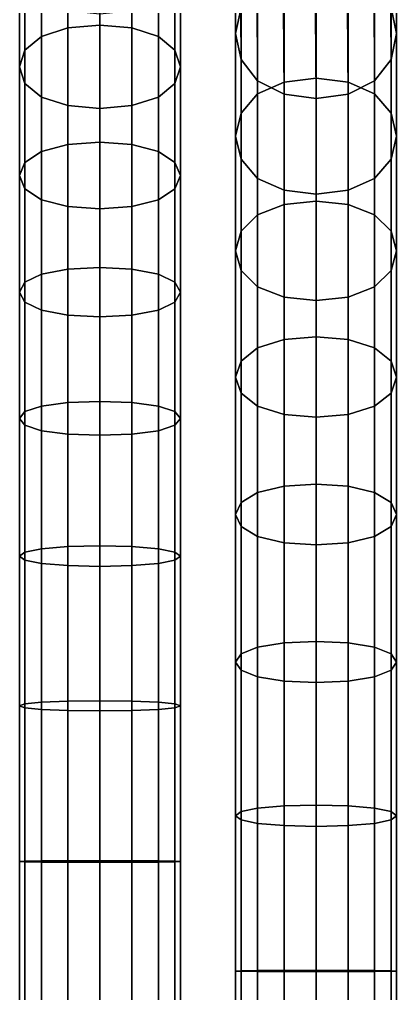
# Model space of a CAD drawing. Extents: x -10606 to 81047, y -69897 to 84397.
# Drawn here: x 69287 to 79756, y -42732 to -15662 of the extents above; entities that cross this region are included whole.
import ezdxf

# ---------------------------------------------------------------- set-up
doc = ezdxf.new("R2010")
doc.units = 0

msp = doc.modelspace()

# ---------------------------------------------------------------- linework, layer by layer
for points in [[(69896.203125, -13126.908203, -121316.882813), (69896.203125, -16133.267578, -123808.601563), (70632.53125, -15896.263672, -124169.382813), (70632.53125, -12845.058594, -121643.429688)], [(70632.53125, -12845.058594, -121643.429688), (70632.53125, -15896.263672, -124169.382813), (71521.203125, -15817.262695, -124289.640625), (71521.203125, -12751.108398, -121752.273438)], [(71521.203125, -12751.108398, -121752.273438), (71521.203125, -15817.262695, -124289.640625), (72409.875, -15896.263672, -124169.382813), (72409.875, -12845.058594, -121643.429688)], [(72409.875, -12845.058594, -121643.429688), (72409.875, -15896.263672, -124169.382813), (73146.203125, -16133.267578, -123808.601563), (73146.203125, -13126.908203, -121316.882813)], [(75439.171875, -15336.525391, -93507.625), (75286.828125, -16054.033203, -93949.671875), (75275.109375, -13536.013672, -96840.8125), (75427.453125, -12765.375977, -96463.117188)], [(79603.234375, -15336.525391, -93507.625), (79591.515625, -12765.376953, -96463.117188), (79743.859375, -13536.013672, -96840.8125), (79755.578125, -16054.03418, -93949.671875)], [(69896.203125, -13126.908203, -121316.882813), (69439.171875, -13581.000977, -120790.796875), (69439.171875, -16515.109375, -123227.351563), (69896.203125, -16133.267578, -123808.601563)], [(73146.203125, -13126.908203, -121316.882813), (73146.203125, -16133.267578, -123808.601563), (73603.234375, -16515.109375, -123227.351563), (73603.234375, -13581.000977, -120790.796875)], [(69439.171875, -13581.000977, -120790.796875), (69286.828125, -14129.043945, -120155.867188), (69286.828125, -16975.951172, -122525.84375), (69439.171875, -16515.109375, -123227.351563)], [(73603.234375, -13581.000977, -120790.796875), (73603.234375, -16515.109375, -123227.351563), (73755.578125, -16975.951172, -122525.84375), (73755.578125, -14129.043945, -120155.867188)], [(75286.828125, -16054.033203, -93949.671875), (75439.171875, -16771.541016, -94391.726563), (75427.453125, -14306.650391, -97218.5), (75275.109375, -13536.013672, -96840.8125)], [(79755.578125, -16054.03418, -93949.671875), (79743.859375, -13536.013672, -96840.8125), (79591.515625, -14306.651367, -97218.5), (79603.234375, -16771.542969, -94391.726563)], [(69286.828125, -14129.043945, -120155.867188), (69439.171875, -14677.086914, -119520.929688), (69439.171875, -17436.792969, -121824.34375), (69286.828125, -16975.951172, -122525.84375)], [(73755.578125, -14129.043945, -120155.867188), (73755.578125, -16975.951172, -122525.84375), (73603.234375, -17436.792969, -121824.34375), (73603.234375, -14677.086914, -119520.929688)], [(75439.171875, -16771.541016, -94391.726563), (75896.203125, -17366.048828, -94758), (75884.484375, -14945.177734, -97531.445313), (75427.453125, -14306.650391, -97218.5)], [(76632.53125, -17400.902344, -90277.046875), (76632.53125, -14373.013672, -92914.007813), (77521.203125, -14250.012695, -92838.226563), (77521.203125, -17290.857422, -90187.890625)], [(77521.203125, -17290.857422, -90187.890625), (77521.203125, -14250.012695, -92838.226563), (78409.875, -14373.013672, -92914.007813), (78409.875, -17400.902344, -90277.046875)], [(79603.234375, -16771.542969, -94391.726563), (79591.515625, -14306.651367, -97218.5), (79134.484375, -14945.178711, -97531.445313), (79146.203125, -17366.050781, -94758)], [(75896.203125, -17731.041016, -90544.53125), (75896.203125, -14742.018555, -93141.351563), (76632.53125, -14373.013672, -92914.007813), (76632.53125, -17400.902344, -90277.046875)], [(78409.875, -17400.902344, -90277.046875), (78409.875, -14373.013672, -92914.007813), (79146.203125, -14742.018555, -93141.351563), (79146.203125, -17731.041016, -90544.53125)], [(69439.171875, -14677.086914, -119520.929688), (69896.203125, -15131.178711, -118994.84375), (69896.203125, -17818.632813, -121243.09375), (69439.171875, -17436.792969, -121824.34375)], [(73603.234375, -14677.086914, -119520.929688), (73603.234375, -17436.792969, -121824.34375), (73146.203125, -17818.632813, -121243.09375), (73146.203125, -15131.179688, -118994.84375)], [(75896.203125, -17731.041016, -90544.53125), (75439.171875, -18262.929688, -90975.46875), (75439.171875, -15336.525391, -93507.625), (75896.203125, -14742.018555, -93141.351563)], [(79146.203125, -17731.041016, -90544.53125), (79146.203125, -14742.018555, -93141.351563), (79603.234375, -15336.525391, -93507.625), (79603.234375, -18262.931641, -90975.46875)], [(69896.203125, -15131.178711, -118994.84375), (70632.53125, -15413.029297, -118668.3125), (70632.53125, -18055.636719, -120882.320313), (69896.203125, -17818.632813, -121243.09375)], [(72409.875, -15413.029297, -118668.3125), (73146.203125, -15131.179688, -118994.84375), (73146.203125, -17818.632813, -121243.09375), (72409.875, -18055.636719, -120882.320313)], [(75896.203125, -17366.048828, -94758), (76632.53125, -17735.052734, -94985.335938), (76620.8125, -15341.505859, -97725.6875), (75884.484375, -14945.177734, -97531.445313)], [(78409.875, -17735.054688, -94985.335938), (79146.203125, -17366.050781, -94758), (79134.484375, -14945.178711, -97531.445313), (78398.15625, -15341.505859, -97725.6875)], [(70632.53125, -15413.029297, -118668.3125), (71521.203125, -15506.979492, -118559.460938), (71521.203125, -18134.636719, -120762.0625), (70632.53125, -18055.636719, -120882.320313)], [(71521.203125, -15506.979492, -118559.460938), (72409.875, -15413.029297, -118668.3125), (72409.875, -18055.636719, -120882.320313), (71521.203125, -18134.636719, -120762.0625)], [(75439.171875, -18262.929688, -90975.46875), (75286.828125, -18904.865234, -91495.570313), (75286.828125, -16054.033203, -93949.671875), (75439.171875, -15336.525391, -93507.625)], [(76632.53125, -17735.052734, -94985.335938), (77521.203125, -17858.054688, -95061.117188), (77509.484375, -15473.615234, -97790.4375), (76620.8125, -15341.505859, -97725.6875)], [(77521.203125, -17858.054688, -95061.117188), (78409.875, -17735.054688, -94985.335938), (78398.15625, -15341.505859, -97725.6875), (77509.484375, -15473.615234, -97790.4375)], [(79603.234375, -18262.931641, -90975.46875), (79603.234375, -15336.525391, -93507.625), (79755.578125, -16054.03418, -93949.671875), (79755.578125, -18904.867188, -91495.570313)], [(69896.203125, -16133.267578, -123808.601563), (69896.203125, -19327.839844, -126181.0625), (70632.53125, -19138.808594, -126570.109375), (70632.53125, -15896.263672, -124169.382813)], [(70632.53125, -15896.263672, -124169.382813), (70632.53125, -19138.808594, -126570.109375), (71521.203125, -19075.798828, -126699.796875), (71521.203125, -15817.262695, -124289.640625)], [(71521.203125, -15817.262695, -124289.640625), (71521.203125, -19075.798828, -126699.796875), (72409.875, -19138.808594, -126570.109375), (72409.875, -15896.263672, -124169.382813)], [(72409.875, -15896.263672, -124169.382813), (72409.875, -19138.808594, -126570.109375), (73146.203125, -19327.839844, -126181.0625), (73146.203125, -16133.267578, -123808.601563)], [(69896.203125, -16133.267578, -123808.601563), (69439.171875, -16515.109375, -123227.351563), (69439.171875, -19632.390625, -125554.257813), (69896.203125, -19327.839844, -126181.0625)], [(73146.203125, -16133.267578, -123808.601563), (73146.203125, -19327.839844, -126181.0625), (73603.234375, -19632.390625, -125554.265625), (73603.234375, -16515.109375, -123227.351563)], [(75286.828125, -18904.865234, -91495.570313), (75439.171875, -19546.800781, -92015.664063), (75439.171875, -16771.541016, -94391.726563), (75286.828125, -16054.033203, -93949.671875)], [(79755.578125, -18904.867188, -91495.570313), (79755.578125, -16054.03418, -93949.671875), (79603.234375, -16771.542969, -94391.726563), (79603.234375, -19546.802734, -92015.664063)], [(69439.171875, -16515.109375, -123227.351563), (69286.828125, -16975.951172, -122525.84375), (69286.828125, -19999.951172, -124797.78125), (69439.171875, -19632.390625, -125554.257813)], [(73603.234375, -16515.109375, -123227.351563), (73603.234375, -19632.390625, -125554.265625), (73755.578125, -19999.951172, -124797.78125), (73755.578125, -16975.951172, -122525.84375)], [(75439.171875, -19546.800781, -92015.664063), (75896.203125, -20078.691406, -92446.601563), (75896.203125, -17366.048828, -94758), (75439.171875, -16771.541016, -94391.726563)], [(79603.234375, -19546.802734, -92015.664063), (79603.234375, -16771.542969, -94391.726563), (79146.203125, -17366.050781, -94758), (79146.203125, -20078.691406, -92446.601563)], [(69286.828125, -16975.951172, -122525.84375), (69439.171875, -17436.792969, -121824.34375), (69439.171875, -20367.511719, -124041.296875), (69286.828125, -19999.951172, -124797.78125)], [(73755.578125, -16975.951172, -122525.84375), (73755.578125, -19999.951172, -124797.78125), (73603.234375, -20367.511719, -124041.296875), (73603.234375, -17436.792969, -121824.34375)], [(76632.53125, -20805.787109, -88047.25), (76632.53125, -17400.902344, -90277.046875), (77521.203125, -17290.857422, -90187.890625), (77521.203125, -20711.757813, -87943.585938)], [(77521.203125, -20711.757813, -87943.585938), (77521.203125, -17290.857422, -90187.890625), (78409.875, -17400.902344, -90277.046875), (78409.875, -20805.787109, -88047.25)], [(69439.171875, -17436.792969, -121824.34375), (69896.203125, -17818.632813, -121243.09375), (69896.203125, -20672.0625, -123414.5), (69439.171875, -20367.511719, -124041.296875)], [(73603.234375, -17436.792969, -121824.34375), (73603.234375, -20367.511719, -124041.296875), (73146.203125, -20672.0625, -123414.5), (73146.203125, -17818.632813, -121243.09375)], [(75896.203125, -20078.691406, -92446.601563), (76632.53125, -20408.830078, -92714.085938), (76632.53125, -17735.052734, -94985.335938), (75896.203125, -17366.048828, -94758)], [(75896.203125, -21087.871094, -88358.25), (75896.203125, -17731.041016, -90544.53125), (76632.53125, -17400.902344, -90277.046875), (76632.53125, -20805.787109, -88047.25)], [(78409.875, -20408.830078, -92714.085938), (79146.203125, -20078.691406, -92446.601563), (79146.203125, -17366.050781, -94758), (78409.875, -17735.054688, -94985.335938)], [(78409.875, -20805.787109, -88047.25), (78409.875, -17400.902344, -90277.046875), (79146.203125, -17731.041016, -90544.53125), (79146.203125, -21087.871094, -88358.25)], [(69896.203125, -17818.632813, -121243.09375), (70632.53125, -18055.636719, -120882.320313), (70632.53125, -20861.09375, -123025.453125), (69896.203125, -20672.0625, -123414.5)], [(72409.875, -18055.636719, -120882.320313), (73146.203125, -17818.632813, -121243.09375), (73146.203125, -20672.0625, -123414.5), (72409.875, -20861.09375, -123025.453125)], [(75896.203125, -21087.871094, -88358.25), (75439.171875, -21542.34375, -88859.304688), (75439.171875, -18262.929688, -90975.46875), (75896.203125, -17731.041016, -90544.53125)], [(76632.53125, -20408.830078, -92714.085938), (77521.203125, -20518.875, -92803.242188), (77521.203125, -17858.054688, -95061.117188), (76632.53125, -17735.052734, -94985.335938)], [(77521.203125, -20518.875, -92803.242188), (78409.875, -20408.830078, -92714.085938), (78409.875, -17735.054688, -94985.335938), (77521.203125, -17858.054688, -95061.117188)], [(79146.203125, -21087.871094, -88358.25), (79146.203125, -17731.041016, -90544.53125), (79603.234375, -18262.931641, -90975.46875), (79603.234375, -21542.34375, -88859.304688)], [(70632.53125, -18055.636719, -120882.320313), (71521.203125, -18134.636719, -120762.0625), (71521.203125, -20924.103516, -122895.765625), (70632.53125, -20861.09375, -123025.453125)], [(71521.203125, -18134.636719, -120762.0625), (72409.875, -18055.636719, -120882.320313), (72409.875, -20861.09375, -123025.453125), (71521.203125, -20924.103516, -122895.765625)], [(75439.171875, -21542.34375, -88859.304688), (75286.828125, -22090.841797, -89464.015625), (75286.828125, -18904.865234, -91495.570313), (75439.171875, -18262.929688, -90975.46875)], [(79603.234375, -21542.34375, -88859.304688), (79603.234375, -18262.931641, -90975.46875), (79755.578125, -18904.867188, -91495.570313), (79755.578125, -22090.84375, -89464.015625)], [(75286.828125, -22090.841797, -89464.015625), (75439.171875, -22639.341797, -90068.734375), (75439.171875, -19546.800781, -92015.664063), (75286.828125, -18904.865234, -91495.570313)], [(79755.578125, -22090.84375, -89464.015625), (79755.578125, -18904.867188, -91495.570313), (79603.234375, -19546.802734, -92015.664063), (79603.234375, -22639.341797, -90068.734375)], [(69896.203125, -19327.839844, -126181.0625), (69896.203125, -22738.572266, -128337.0625), (70632.53125, -22597.582031, -128748.15625), (70632.53125, -19138.808594, -126570.109375)], [(70632.53125, -19138.808594, -126570.109375), (70632.53125, -22597.582031, -128748.15625), (71521.203125, -22550.583984, -128885.1875), (71521.203125, -19075.798828, -126699.796875)], [(71521.203125, -19075.798828, -126699.796875), (71521.203125, -22550.583984, -128885.1875), (72409.875, -22597.582031, -128748.15625), (72409.875, -19138.808594, -126570.109375)], [(72409.875, -19138.808594, -126570.109375), (72409.875, -22597.582031, -128748.15625), (73146.203125, -22738.572266, -128337.0625), (73146.203125, -19327.839844, -126181.0625)], [(69896.203125, -19327.839844, -126181.0625), (69439.171875, -19632.390625, -125554.257813), (69439.171875, -22965.726563, -127674.742188), (69896.203125, -22738.572266, -128337.0625)], [(73146.203125, -19327.839844, -126181.0625), (73146.203125, -22738.572266, -128337.0625), (73603.234375, -22965.726563, -127674.742188), (73603.234375, -19632.390625, -125554.265625)], [(69439.171875, -19632.390625, -125554.257813), (69286.828125, -19999.951172, -124797.78125), (69286.828125, -23239.876953, -126875.390625), (69439.171875, -22965.726563, -127674.742188)], [(73603.234375, -19632.390625, -125554.265625), (73603.234375, -22965.726563, -127674.742188), (73755.578125, -23239.876953, -126875.398438), (73755.578125, -19999.951172, -124797.78125)], [(75439.171875, -22639.341797, -90068.734375), (75896.203125, -23093.8125, -90569.789063), (75896.203125, -20078.691406, -92446.601563), (75439.171875, -19546.800781, -92015.664063)], [(79603.234375, -22639.341797, -90068.734375), (79603.234375, -19546.802734, -92015.664063), (79146.203125, -20078.691406, -92446.601563), (79146.203125, -23093.814453, -90569.789063)], [(69286.828125, -19999.951172, -124797.78125), (69439.171875, -20367.511719, -124041.296875), (69439.171875, -23514.027344, -126076.046875), (69286.828125, -23239.876953, -126875.390625)], [(73755.578125, -19999.951172, -124797.78125), (73755.578125, -23239.876953, -126875.398438), (73603.234375, -23514.027344, -126076.046875), (73603.234375, -20367.511719, -124041.296875)], [(75896.203125, -23093.8125, -90569.789063), (76632.53125, -23375.898438, -90880.789063), (76632.53125, -20408.830078, -92714.085938), (75896.203125, -20078.691406, -92446.601563)], [(78409.875, -23375.898438, -90880.789063), (79146.203125, -23093.814453, -90569.789063), (79146.203125, -20078.691406, -92446.601563), (78409.875, -20408.830078, -92714.085938)], [(69439.171875, -20367.511719, -124041.296875), (69896.203125, -20672.0625, -123414.5), (69896.203125, -23741.181641, -125413.726563), (69439.171875, -23514.027344, -126076.046875)], [(73603.234375, -20367.511719, -124041.296875), (73603.234375, -23514.027344, -126076.046875), (73146.203125, -23741.181641, -125413.726563), (73146.203125, -20672.0625, -123414.5)], [(76632.53125, -23375.898438, -90880.789063), (77521.203125, -23469.927734, -90984.453125), (77521.203125, -20518.875, -92803.242188), (76632.53125, -20408.830078, -92714.085938)], [(77521.203125, -23469.927734, -90984.453125), (78409.875, -23375.898438, -90880.789063), (78409.875, -20408.830078, -92714.085938), (77521.203125, -20518.875, -92803.242188)], [(69896.203125, -20672.0625, -123414.5), (70632.53125, -20861.09375, -123025.453125), (70632.53125, -23882.171875, -125002.632813), (69896.203125, -23741.181641, -125413.726563)], [(72409.875, -20861.09375, -123025.453125), (73146.203125, -20672.0625, -123414.5), (73146.203125, -23741.181641, -125413.726563), (72409.875, -23882.171875, -125002.632813)], [(75896.203125, -24788.314453, -86609.75), (75896.203125, -21087.871094, -88358.25), (76632.53125, -20805.787109, -88047.25), (76632.53125, -24560.056641, -86256.796875)], [(76632.53125, -24560.056641, -86256.796875), (76632.53125, -20805.787109, -88047.25), (77521.203125, -20711.757813, -87943.585938), (77521.203125, -24483.96875, -86139.148438)], [(77521.203125, -24483.96875, -86139.148438), (77521.203125, -20711.757813, -87943.585938), (78409.875, -20805.787109, -88047.25), (78409.875, -24560.056641, -86256.796875)], [(78409.875, -24560.056641, -86256.796875), (78409.875, -20805.787109, -88047.25), (79146.203125, -21087.871094, -88358.25), (79146.203125, -24788.314453, -86609.75)], [(70632.53125, -20861.09375, -123025.453125), (71521.203125, -20924.103516, -122895.765625), (71521.203125, -23929.169922, -124865.601563), (70632.53125, -23882.171875, -125002.632813)], [(71521.203125, -20924.103516, -122895.765625), (72409.875, -20861.09375, -123025.453125), (72409.875, -23882.171875, -125002.632813), (71521.203125, -23929.169922, -124865.601563)], [(75896.203125, -24788.314453, -86609.75), (75439.171875, -25156.066406, -87178.390625), (75439.171875, -21542.34375, -88859.304688), (75896.203125, -21087.871094, -88358.25)], [(79146.203125, -24788.314453, -86609.75), (79146.203125, -21087.871094, -88358.25), (79603.234375, -21542.34375, -88859.304688), (79603.234375, -25156.066406, -87178.390625)], [(75439.171875, -25156.066406, -87178.390625), (75286.828125, -25599.902344, -87864.671875), (75286.828125, -22090.841797, -89464.015625), (75439.171875, -21542.34375, -88859.304688)], [(79603.234375, -25156.066406, -87178.390625), (79603.234375, -21542.34375, -88859.304688), (79755.578125, -22090.84375, -89464.015625), (79755.578125, -25599.904297, -87864.671875)], [(75286.828125, -25599.902344, -87864.671875), (75439.171875, -26043.740234, -88550.960938), (75439.171875, -22639.341797, -90068.734375), (75286.828125, -22090.841797, -89464.015625)], [(79755.578125, -25599.904297, -87864.671875), (79755.578125, -22090.84375, -89464.015625), (79603.234375, -22639.341797, -90068.734375), (79603.234375, -26043.740234, -88550.960938)], [(69896.203125, -22738.572266, -128337.0625), (69439.171875, -22965.726563, -127674.742188), (69439.171875, -26560.853516, -129471.757813), (69896.203125, -26405.818359, -130160.507813)], [(69896.203125, -22738.572266, -128337.0625), (69896.203125, -26405.818359, -130160.507813), (70632.53125, -26309.587891, -130588.015625), (70632.53125, -22597.582031, -128748.15625)], [(70632.53125, -22597.582031, -128748.15625), (70632.53125, -26309.587891, -130588.015625), (71521.203125, -26277.511719, -130730.515625), (71521.203125, -22550.583984, -128885.1875)], [(71521.203125, -22550.583984, -128885.1875), (71521.203125, -26277.511719, -130730.515625), (72409.875, -26309.587891, -130588.015625), (72409.875, -22597.582031, -128748.15625)], [(72409.875, -22597.582031, -128748.15625), (72409.875, -26309.587891, -130588.015625), (73146.203125, -26405.818359, -130160.507813), (73146.203125, -22738.572266, -128337.0625)], [(73146.203125, -22738.572266, -128337.0625), (73146.203125, -26405.818359, -130160.507813), (73603.234375, -26560.853516, -129471.757813), (73603.234375, -22965.726563, -127674.742188)], [(75439.171875, -26043.740234, -88550.960938), (75896.203125, -26411.492188, -89119.601563), (75896.203125, -23093.8125, -90569.789063), (75439.171875, -22639.341797, -90068.734375)], [(79603.234375, -26043.740234, -88550.960938), (79603.234375, -22639.341797, -90068.734375), (79146.203125, -23093.814453, -90569.789063), (79146.203125, -26411.492188, -89119.601563)], [(69439.171875, -22965.726563, -127674.742188), (69286.828125, -23239.876953, -126875.390625), (69286.828125, -26747.966797, -128640.5), (69439.171875, -26560.853516, -129471.757813)], [(73603.234375, -22965.726563, -127674.742188), (73603.234375, -26560.853516, -129471.757813), (73755.578125, -26747.964844, -128640.5), (73755.578125, -23239.876953, -126875.398438)], [(69286.828125, -23239.876953, -126875.390625), (69439.171875, -23514.027344, -126076.046875), (69439.171875, -26935.078125, -127809.242188), (69286.828125, -26747.966797, -128640.5)], [(73755.578125, -23239.876953, -126875.398438), (73755.578125, -26747.964844, -128640.5), (73603.234375, -26935.078125, -127809.242188), (73603.234375, -23514.027344, -126076.046875)], [(75896.203125, -26411.492188, -89119.601563), (76632.53125, -26639.751953, -89472.546875), (76632.53125, -23375.898438, -90880.789063), (75896.203125, -23093.8125, -90569.789063)], [(78409.875, -26639.751953, -89472.546875), (79146.203125, -26411.492188, -89119.601563), (79146.203125, -23093.814453, -90569.789063), (78409.875, -23375.898438, -90880.789063)], [(69439.171875, -23514.027344, -126076.046875), (69896.203125, -23741.181641, -125413.726563), (69896.203125, -27090.113281, -127120.492188), (69439.171875, -26935.078125, -127809.242188)], [(73603.234375, -23514.027344, -126076.046875), (73603.234375, -26935.078125, -127809.242188), (73146.203125, -27090.113281, -127120.492188), (73146.203125, -23741.181641, -125413.726563)], [(76632.53125, -26639.751953, -89472.546875), (77521.203125, -26715.837891, -89590.203125), (77521.203125, -23469.927734, -90984.453125), (76632.53125, -23375.898438, -90880.789063)], [(77521.203125, -26715.837891, -89590.203125), (78409.875, -26639.751953, -89472.546875), (78409.875, -23375.898438, -90880.789063), (77521.203125, -23469.927734, -90984.453125)], [(69896.203125, -23741.181641, -125413.726563), (70632.53125, -23882.171875, -125002.632813), (70632.53125, -27186.341797, -126692.992188), (69896.203125, -27090.113281, -127120.492188)], [(72409.875, -23882.171875, -125002.632813), (73146.203125, -23741.181641, -125413.726563), (73146.203125, -27090.113281, -127120.492188), (72409.875, -27186.341797, -126692.992188)], [(70632.53125, -23882.171875, -125002.632813), (71521.203125, -23929.169922, -124865.601563), (71521.203125, -27218.417969, -126550.484375), (70632.53125, -27186.341797, -126692.992188)], [(71521.203125, -23929.169922, -124865.601563), (72409.875, -23882.171875, -125002.632813), (72409.875, -27186.341797, -126692.992188), (71521.203125, -27218.417969, -126550.484375)], [(75896.203125, -28808.175781, -85326.257813), (75896.203125, -24788.314453, -86609.75), (76632.53125, -24560.056641, -86256.796875), (76632.53125, -28636.103516, -84937.875)], [(76632.53125, -28636.103516, -84937.875), (76632.53125, -24560.056641, -86256.796875), (77521.203125, -24483.96875, -86139.148438), (77521.203125, -28578.746094, -84808.414063)], [(77521.203125, -28578.746094, -84808.414063), (77521.203125, -24483.96875, -86139.148438), (78409.875, -24560.056641, -86256.796875), (78409.875, -28636.103516, -84937.875)], [(78409.875, -28636.103516, -84937.875), (78409.875, -24560.056641, -86256.796875), (79146.203125, -24788.314453, -86609.75), (79146.203125, -28808.175781, -85326.257813)], [(75896.203125, -28808.175781, -85326.257813), (75439.171875, -29085.404297, -85951.984375), (75439.171875, -25156.066406, -87178.390625), (75896.203125, -24788.314453, -86609.75)], [(79146.203125, -28808.175781, -85326.257813), (79146.203125, -24788.314453, -86609.75), (79603.234375, -25156.066406, -87178.390625), (79603.234375, -29085.404297, -85951.984375)], [(75439.171875, -29085.404297, -85951.984375), (75286.828125, -29419.988281, -86707.179688), (75286.828125, -25599.902344, -87864.671875), (75439.171875, -25156.066406, -87178.390625)], [(79603.234375, -29085.404297, -85951.984375), (79603.234375, -25156.066406, -87178.390625), (79755.578125, -25599.904297, -87864.671875), (79755.578125, -29419.988281, -86707.179688)], [(75286.828125, -29419.988281, -86707.179688), (75439.171875, -29754.574219, -87462.375), (75439.171875, -26043.740234, -88550.960938), (75286.828125, -25599.902344, -87864.671875)], [(79755.578125, -29419.988281, -86707.179688), (79755.578125, -25599.904297, -87864.671875), (79603.234375, -26043.740234, -88550.960938), (79603.234375, -29754.574219, -87462.375)], [(75439.171875, -29754.574219, -87462.375), (75896.203125, -30031.802734, -88088.101563), (75896.203125, -26411.492188, -89119.601563), (75439.171875, -26043.740234, -88550.960938)], [(79603.234375, -29754.574219, -87462.375), (79603.234375, -26043.740234, -88550.960938), (79146.203125, -26411.492188, -89119.601563), (79146.203125, -30031.802734, -88088.101563)], [(69896.203125, -26405.818359, -130160.507813), (69439.171875, -26560.853516, -129471.757813), (69439.171875, -30463.509766, -130828.25), (69896.203125, -30369.925781, -131535.3125)], [(69896.203125, -26405.818359, -130160.507813), (69896.203125, -30369.925781, -131535.3125), (70632.53125, -30311.839844, -131974.171875), (70632.53125, -26309.587891, -130588.015625)], [(70632.53125, -26309.587891, -130588.015625), (70632.53125, -30311.839844, -131974.171875), (71521.203125, -30292.476563, -132120.46875), (71521.203125, -26277.511719, -130730.515625)], [(71521.203125, -26277.511719, -130730.515625), (71521.203125, -30292.476563, -132120.46875), (72409.875, -30311.839844, -131974.171875), (72409.875, -26309.587891, -130588.015625)], [(72409.875, -26309.587891, -130588.015625), (72409.875, -30311.839844, -131974.171875), (73146.203125, -30369.925781, -131535.3125), (73146.203125, -26405.818359, -130160.507813)], [(73146.203125, -26405.818359, -130160.507813), (73146.203125, -30369.925781, -131535.3125), (73603.234375, -30463.509766, -130828.25), (73603.234375, -26560.853516, -129471.757813)], [(75896.203125, -30031.802734, -88088.101563), (76632.53125, -30203.875, -88476.484375), (76632.53125, -26639.751953, -89472.546875), (75896.203125, -26411.492188, -89119.601563)], [(78409.875, -30203.875, -88476.484375), (79146.203125, -30031.802734, -88088.101563), (79146.203125, -26411.492188, -89119.601563), (78409.875, -26639.751953, -89472.546875)], [(69439.171875, -26560.853516, -129471.757813), (69286.828125, -26747.966797, -128640.5), (69286.828125, -30576.457031, -129974.90625), (69439.171875, -30463.509766, -130828.25)], [(69286.828125, -26747.966797, -128640.5), (69439.171875, -26935.078125, -127809.242188), (69439.171875, -30689.402344, -129121.5625), (69286.828125, -30576.457031, -129974.90625)], [(73603.234375, -26560.853516, -129471.757813), (73603.234375, -30463.509766, -130828.25), (73755.578125, -30576.455078, -129974.90625), (73755.578125, -26747.964844, -128640.5)], [(73755.578125, -26747.964844, -128640.5), (73755.578125, -30576.455078, -129974.90625), (73603.234375, -30689.400391, -129121.5625), (73603.234375, -26935.078125, -127809.242188)], [(76632.53125, -30203.875, -88476.484375), (77521.203125, -30261.232422, -88605.945313), (77521.203125, -26715.837891, -89590.203125), (76632.53125, -26639.751953, -89472.546875)], [(77521.203125, -30261.232422, -88605.945313), (78409.875, -30203.875, -88476.484375), (78409.875, -26639.751953, -89472.546875), (77521.203125, -26715.837891, -89590.203125)], [(69439.171875, -26935.078125, -127809.242188), (69896.203125, -27090.113281, -127120.492188), (69896.203125, -30782.986328, -128414.5), (69439.171875, -30689.402344, -129121.5625)], [(73603.234375, -26935.078125, -127809.242188), (73603.234375, -30689.400391, -129121.5625), (73146.203125, -30782.984375, -128414.5), (73146.203125, -27090.113281, -127120.492188)], [(69896.203125, -27090.113281, -127120.492188), (70632.53125, -27186.341797, -126692.992188), (70632.53125, -30841.072266, -127975.632813), (69896.203125, -30782.986328, -128414.5)], [(70632.53125, -27186.341797, -126692.992188), (71521.203125, -27218.417969, -126550.484375), (71521.203125, -30860.433594, -127829.34375), (70632.53125, -30841.072266, -127975.632813)], [(71521.203125, -27218.417969, -126550.484375), (72409.875, -27186.341797, -126692.992188), (72409.875, -30841.072266, -127975.632813), (71521.203125, -30860.433594, -127829.34375)], [(72409.875, -27186.341797, -126692.992188), (73146.203125, -27090.113281, -127120.492188), (73146.203125, -30782.984375, -128414.5), (72409.875, -30841.072266, -127975.632813)], [(75896.203125, -33106.667969, -84532), (75896.203125, -28808.175781, -85326.257813), (76632.53125, -28636.103516, -84937.875), (76632.53125, -32990.476563, -84118.742188)], [(76632.53125, -32990.476563, -84118.742188), (76632.53125, -28636.103516, -84937.875), (77521.203125, -28578.746094, -84808.414063), (77521.203125, -32951.742188, -83980.984375)], [(77521.203125, -32951.742188, -83980.984375), (77521.203125, -28578.746094, -84808.414063), (78409.875, -28636.103516, -84937.875), (78409.875, -32990.476563, -84118.742188)], [(78409.875, -32990.476563, -84118.742188), (78409.875, -28636.103516, -84937.875), (79146.203125, -28808.175781, -85326.257813), (79146.203125, -33106.667969, -84532)], [(75896.203125, -33106.667969, -84532), (75439.171875, -33293.871094, -85197.796875), (75439.171875, -29085.404297, -85951.984375), (75896.203125, -28808.175781, -85326.257813)], [(79146.203125, -33106.667969, -84532), (79146.203125, -28808.175781, -85326.257813), (79603.234375, -29085.404297, -85951.984375), (79603.234375, -33293.871094, -85197.796875)], [(75439.171875, -33293.871094, -85197.796875), (75286.828125, -33519.804688, -86001.359375), (75286.828125, -29419.988281, -86707.179688), (75439.171875, -29085.404297, -85951.984375)], [(79603.234375, -33293.871094, -85197.796875), (79603.234375, -29085.404297, -85951.984375), (79755.578125, -29419.988281, -86707.179688), (79755.578125, -33519.804688, -86001.359375)], [(75286.828125, -33519.804688, -86001.359375), (75439.171875, -33745.738281, -86804.914063), (75439.171875, -29754.574219, -87462.375), (75286.828125, -29419.988281, -86707.179688)], [(79755.578125, -33519.804688, -86001.359375), (79755.578125, -29419.988281, -86707.179688), (79603.234375, -29754.574219, -87462.375), (79603.234375, -33745.742188, -86804.914063)], [(75439.171875, -33745.738281, -86804.914063), (75896.203125, -33932.941406, -87470.710938), (75896.203125, -30031.802734, -88088.101563), (75439.171875, -29754.574219, -87462.375)], [(79603.234375, -33745.742188, -86804.914063), (79603.234375, -29754.574219, -87462.375), (79146.203125, -30031.802734, -88088.101563), (79146.203125, -33932.941406, -87470.710938)], [(75896.203125, -33932.941406, -87470.710938), (76632.53125, -34049.136719, -87883.96875), (76632.53125, -30203.875, -88476.484375), (75896.203125, -30031.802734, -88088.101563)], [(78409.875, -34049.136719, -87883.96875), (79146.203125, -33932.941406, -87470.710938), (79146.203125, -30031.802734, -88088.101563), (78409.875, -30203.875, -88476.484375)], [(69896.203125, -30369.925781, -131535.3125), (69896.203125, -34633.394531, -132377.296875), (70632.53125, -34604.773438, -132823.046875), (70632.53125, -30311.839844, -131974.171875)], [(70632.53125, -30311.839844, -131974.171875), (70632.53125, -34604.773438, -132823.046875), (71521.203125, -34595.230469, -132971.625), (71521.203125, -30292.476563, -132120.46875)], [(71521.203125, -30292.476563, -132120.46875), (71521.203125, -34595.230469, -132971.625), (72409.875, -34604.773438, -132823.046875), (72409.875, -30311.839844, -131974.171875)], [(72409.875, -30311.839844, -131974.171875), (72409.875, -34604.773438, -132823.046875), (73146.203125, -34633.394531, -132377.296875), (73146.203125, -30369.925781, -131535.3125)], [(76632.53125, -34049.136719, -87883.96875), (77521.203125, -34087.867188, -88021.726563), (77521.203125, -30261.232422, -88605.945313), (76632.53125, -30203.875, -88476.484375)], [(77521.203125, -34087.867188, -88021.726563), (78409.875, -34049.136719, -87883.96875), (78409.875, -30203.875, -88476.484375), (77521.203125, -30261.232422, -88605.945313)], [(69286.828125, -30576.457031, -129974.90625), (69286.828125, -34735.171875, -130792.460938), (69439.171875, -34679.511719, -131659.171875), (69439.171875, -30463.509766, -130828.25)], [(69439.171875, -30689.402344, -129121.5625), (69439.171875, -34790.832031, -129925.75), (69286.828125, -34735.171875, -130792.460938), (69286.828125, -30576.457031, -129974.90625)], [(69439.171875, -30463.509766, -130828.25), (69439.171875, -34679.511719, -131659.171875), (69896.203125, -34633.394531, -132377.296875), (69896.203125, -30369.925781, -131535.3125)], [(73603.234375, -30463.509766, -130828.25), (73146.203125, -30369.925781, -131535.3125), (73146.203125, -34633.394531, -132377.296875), (73603.234375, -34679.511719, -131659.171875)], [(73755.578125, -30576.455078, -129974.90625), (73603.234375, -30463.509766, -130828.25), (73603.234375, -34679.511719, -131659.171875), (73755.578125, -34735.171875, -130792.460938)], [(73603.234375, -30689.400391, -129121.5625), (73755.578125, -30576.455078, -129974.90625), (73755.578125, -34735.171875, -130792.460938), (73603.234375, -34790.828125, -129925.75)], [(69896.203125, -30782.986328, -128414.5), (69896.203125, -34836.949219, -129207.617188), (69439.171875, -34790.832031, -129925.75), (69439.171875, -30689.402344, -129121.5625)], [(69896.203125, -30782.986328, -128414.5), (70632.53125, -30841.072266, -127975.632813), (70632.53125, -34865.570313, -128761.875), (69896.203125, -34836.949219, -129207.617188)], [(70632.53125, -30841.072266, -127975.632813), (71521.203125, -30860.433594, -127829.34375), (71521.203125, -34875.113281, -128613.296875), (70632.53125, -34865.570313, -128761.875)], [(71521.203125, -30860.433594, -127829.34375), (72409.875, -30841.072266, -127975.632813), (72409.875, -34865.570313, -128761.875), (71521.203125, -34875.113281, -128613.296875)], [(72409.875, -30841.072266, -127975.632813), (73146.203125, -30782.984375, -128414.5), (73146.203125, -34836.945313, -129207.617188), (72409.875, -34865.570313, -128761.875)], [(73146.203125, -30782.984375, -128414.5), (73603.234375, -30689.400391, -129121.5625), (73603.234375, -34790.828125, -129925.75), (73146.203125, -34836.945313, -129207.617188)], [(75896.203125, -37576.640625, -84239.09375), (75896.203125, -33106.667969, -84532), (76632.53125, -32990.476563, -84118.742188), (76632.53125, -37516.320313, -83811.976563)], [(76632.53125, -37516.320313, -83811.976563), (76632.53125, -32990.476563, -84118.742188), (77521.203125, -32951.742188, -83980.984375), (77521.203125, -37496.210938, -83669.609375)], [(77521.203125, -37496.210938, -83669.609375), (77521.203125, -32951.742188, -83980.984375), (78409.875, -32990.476563, -84118.742188), (78409.875, -37516.320313, -83811.976563)], [(78409.875, -37516.320313, -83811.976563), (78409.875, -32990.476563, -84118.742188), (79146.203125, -33106.667969, -84532), (79146.203125, -37576.640625, -84239.09375)], [(75439.171875, -37673.828125, -84927.226563), (75286.828125, -37791.121094, -85757.726563), (75286.828125, -33519.804688, -86001.359375), (75439.171875, -33293.871094, -85197.796875)], [(75896.203125, -37576.640625, -84239.09375), (75439.171875, -37673.828125, -84927.226563), (75439.171875, -33293.871094, -85197.796875), (75896.203125, -33106.667969, -84532)], [(79146.203125, -37576.640625, -84239.09375), (79146.203125, -33106.667969, -84532), (79603.234375, -33293.871094, -85197.796875), (79603.234375, -37673.828125, -84927.226563)], [(79603.234375, -37673.828125, -84927.226563), (79603.234375, -33293.871094, -85197.796875), (79755.578125, -33519.804688, -86001.359375), (79755.578125, -37791.121094, -85757.726563)], [(75286.828125, -37791.121094, -85757.726563), (75439.171875, -37908.417969, -86588.234375), (75439.171875, -33745.738281, -86804.914063), (75286.828125, -33519.804688, -86001.359375)], [(79755.578125, -37791.121094, -85757.726563), (79755.578125, -33519.804688, -86001.359375), (79603.234375, -33745.742188, -86804.914063), (79603.234375, -37908.417969, -86588.234375)], [(75439.171875, -37908.417969, -86588.234375), (75896.203125, -38005.605469, -87276.359375), (75896.203125, -33932.941406, -87470.710938), (75439.171875, -33745.738281, -86804.914063)], [(79603.234375, -37908.417969, -86588.234375), (79603.234375, -33745.742188, -86804.914063), (79146.203125, -33932.941406, -87470.710938), (79146.203125, -38005.605469, -87276.359375)], [(75896.203125, -38005.605469, -87276.359375), (76632.53125, -38065.925781, -87703.476563), (76632.53125, -34049.136719, -87883.96875), (75896.203125, -33932.941406, -87470.710938)], [(76632.53125, -38065.925781, -87703.476563), (77521.203125, -38086.03125, -87845.851563), (77521.203125, -34087.867188, -88021.726563), (76632.53125, -34049.136719, -87883.96875)], [(77521.203125, -38086.03125, -87845.851563), (78409.875, -38065.925781, -87703.476563), (78409.875, -34049.136719, -87883.96875), (77521.203125, -34087.867188, -88021.726563)], [(78409.875, -38065.925781, -87703.476563), (79146.203125, -38005.605469, -87276.359375), (79146.203125, -33932.941406, -87470.710938), (78409.875, -34049.136719, -87883.96875)], [(69439.171875, -34679.511719, -131659.171875), (69439.171875, -39055.003906, -132007.359375), (69896.203125, -39047.316406, -132730.03125), (69896.203125, -34633.394531, -132377.296875)], [(69896.203125, -34633.394531, -132377.296875), (69896.203125, -39047.316406, -132730.03125), (70632.53125, -39042.546875, -133178.59375), (70632.53125, -34604.773438, -132823.046875)], [(70632.53125, -34604.773438, -132823.046875), (70632.53125, -39042.546875, -133178.59375), (71521.203125, -39040.953125, -133328.109375), (71521.203125, -34595.230469, -132971.625)], [(71521.203125, -34595.230469, -132971.625), (71521.203125, -39040.953125, -133328.109375), (72409.875, -39042.546875, -133178.59375), (72409.875, -34604.773438, -132823.046875)], [(72409.875, -34604.773438, -132823.046875), (72409.875, -39042.546875, -133178.59375), (73146.203125, -39047.316406, -132730.03125), (73146.203125, -34633.394531, -132377.296875)], [(73603.234375, -34679.511719, -131659.171875), (73146.203125, -34633.394531, -132377.296875), (73146.203125, -39047.316406, -132730.03125), (73603.234375, -39055.003906, -132007.359375)], [(69286.828125, -34735.171875, -130792.460938), (69286.828125, -39064.28125, -131135.171875), (69439.171875, -39055.003906, -132007.359375), (69439.171875, -34679.511719, -131659.171875)], [(69439.171875, -34790.832031, -129925.75), (69439.171875, -39073.558594, -130262.976563), (69286.828125, -39064.28125, -131135.171875), (69286.828125, -34735.171875, -130792.460938)], [(69896.203125, -34836.949219, -129207.617188), (69896.203125, -39081.242188, -129540.304688), (69439.171875, -39073.558594, -130262.976563), (69439.171875, -34790.832031, -129925.75)], [(69896.203125, -34836.949219, -129207.617188), (70632.53125, -34865.570313, -128761.875), (70632.53125, -39086.015625, -129091.75), (69896.203125, -39081.242188, -129540.304688)], [(70632.53125, -34865.570313, -128761.875), (71521.203125, -34875.113281, -128613.296875), (71521.203125, -39087.605469, -128942.234375), (70632.53125, -39086.015625, -129091.75)], [(71521.203125, -34875.113281, -128613.296875), (72409.875, -34865.570313, -128761.875), (72409.875, -39086.015625, -129091.75), (71521.203125, -39087.605469, -128942.234375)], [(72409.875, -34865.570313, -128761.875), (73146.203125, -34836.945313, -129207.617188), (73146.203125, -39081.242188, -129540.304688), (72409.875, -39086.015625, -129091.75)], [(73146.203125, -34836.945313, -129207.617188), (73603.234375, -34790.828125, -129925.75), (73603.234375, -39073.558594, -130262.976563), (73146.203125, -39081.242188, -129540.304688)], [(73755.578125, -34735.171875, -130792.460938), (73603.234375, -34679.511719, -131659.171875), (73603.234375, -39055.003906, -132007.359375), (73755.578125, -39064.28125, -131135.171875)], [(73603.234375, -34790.828125, -129925.75), (73755.578125, -34735.171875, -130792.460938), (73755.578125, -39064.28125, -131135.171875), (73603.234375, -39073.558594, -130262.976563)], [(75896.203125, -42094.351563, -84456.664063), (75439.171875, -42099.84375, -85150.101563), (75439.171875, -37673.828125, -84927.226563), (75896.203125, -37576.640625, -84239.09375)], [(75896.203125, -42094.351563, -84456.664063), (75896.203125, -37576.640625, -84239.09375), (76632.53125, -37516.320313, -83811.976563), (76632.53125, -42090.941406, -84026.257813)], [(76632.53125, -42090.941406, -84026.257813), (76632.53125, -37516.320313, -83811.976563), (77521.203125, -37496.210938, -83669.609375), (77521.203125, -42089.804688, -83882.789063)], [(77521.203125, -42089.804688, -83882.789063), (77521.203125, -37496.210938, -83669.609375), (78409.875, -37516.320313, -83811.976563), (78409.875, -42090.941406, -84026.257813)], [(78409.875, -42090.941406, -84026.257813), (78409.875, -37516.320313, -83811.976563), (79146.203125, -37576.640625, -84239.09375), (79146.203125, -42094.351563, -84456.664063)], [(79146.203125, -42094.351563, -84456.664063), (79146.203125, -37576.640625, -84239.09375), (79603.234375, -37673.828125, -84927.226563), (79603.234375, -42099.84375, -85150.101563)], [(75439.171875, -42099.84375, -85150.101563), (75286.828125, -42106.472656, -85987.007813), (75286.828125, -37791.121094, -85757.726563), (75439.171875, -37673.828125, -84927.226563)], [(75286.828125, -42106.472656, -85987.007813), (75439.171875, -42113.105469, -86823.90625), (75439.171875, -37908.417969, -86588.234375), (75286.828125, -37791.121094, -85757.726563)], [(79603.234375, -42099.84375, -85150.101563), (79603.234375, -37673.828125, -84927.226563), (79755.578125, -37791.121094, -85757.726563), (79755.578125, -42106.472656, -85987.007813)], [(79755.578125, -42106.472656, -85987.007813), (79755.578125, -37791.121094, -85757.726563), (79603.234375, -37908.417969, -86588.234375), (79603.234375, -42113.105469, -86823.90625)], [(75439.171875, -42113.105469, -86823.90625), (75896.203125, -42118.597656, -87517.34375), (75896.203125, -38005.605469, -87276.359375), (75439.171875, -37908.417969, -86588.234375)], [(75896.203125, -42118.597656, -87517.34375), (76632.53125, -42122.007813, -87947.75), (76632.53125, -38065.925781, -87703.476563), (75896.203125, -38005.605469, -87276.359375)], [(76632.53125, -42122.007813, -87947.75), (77521.203125, -42123.144531, -88091.21875), (77521.203125, -38086.03125, -87845.851563), (76632.53125, -38065.925781, -87703.476563)], [(77521.203125, -42123.144531, -88091.21875), (78409.875, -42122.007813, -87947.75), (78409.875, -38065.925781, -87703.476563), (77521.203125, -38086.03125, -87845.851563)], [(78409.875, -42122.007813, -87947.75), (79146.203125, -42118.597656, -87517.34375), (79146.203125, -38005.605469, -87276.359375), (78409.875, -38065.925781, -87703.476563)], [(79603.234375, -42113.105469, -86823.90625), (79603.234375, -37908.417969, -86588.234375), (79146.203125, -38005.605469, -87276.359375), (79146.203125, -42118.597656, -87517.34375)], [(69286.828125, -39064.28125, -131135.171875), (69286.828125, -43361.535156, -131077.09375), (69439.171875, -43396.199219, -131947.65625), (69439.171875, -39055.003906, -132007.359375)], [(69439.171875, -39073.558594, -130262.976563), (69439.171875, -43326.871094, -130206.523438), (69286.828125, -43361.535156, -131077.09375), (69286.828125, -39064.28125, -131135.171875)], [(69439.171875, -39055.003906, -132007.359375), (69439.171875, -43396.199219, -131947.65625), (69896.203125, -43424.921875, -132668.984375), (69896.203125, -39047.316406, -132730.03125)], [(69896.203125, -39081.242188, -129540.304688), (69896.203125, -43298.148438, -129485.195313), (69439.171875, -43326.871094, -130206.523438), (69439.171875, -39073.558594, -130262.976563)], [(69896.203125, -39047.316406, -132730.03125), (69896.203125, -43424.921875, -132668.984375), (70632.53125, -43442.75, -133116.703125), (70632.53125, -39042.546875, -133178.59375)], [(69896.203125, -39081.242188, -129540.304688), (70632.53125, -39086.015625, -129091.75), (70632.53125, -43280.320313, -129037.476563), (69896.203125, -43298.148438, -129485.195313)], [(70632.53125, -39042.546875, -133178.59375), (70632.53125, -43442.75, -133116.703125), (71521.203125, -43448.691406, -133265.953125), (71521.203125, -39040.953125, -133328.109375)], [(70632.53125, -39086.015625, -129091.75), (71521.203125, -39087.605469, -128942.234375), (71521.203125, -43274.378906, -128888.234375), (70632.53125, -43280.320313, -129037.476563)], [(71521.203125, -39040.953125, -133328.109375), (71521.203125, -43448.691406, -133265.953125), (72409.875, -43442.75, -133116.703125), (72409.875, -39042.546875, -133178.59375)], [(71521.203125, -39087.605469, -128942.234375), (72409.875, -39086.015625, -129091.75), (72409.875, -43280.320313, -129037.46875), (71521.203125, -43274.378906, -128888.234375)], [(72409.875, -39042.546875, -133178.59375), (72409.875, -43442.75, -133116.703125), (73146.203125, -43424.921875, -132668.984375), (73146.203125, -39047.316406, -132730.03125)], [(72409.875, -39086.015625, -129091.75), (73146.203125, -39081.242188, -129540.304688), (73146.203125, -43298.148438, -129485.195313), (72409.875, -43280.320313, -129037.46875)], [(73603.234375, -39055.003906, -132007.359375), (73146.203125, -39047.316406, -132730.03125), (73146.203125, -43424.921875, -132668.984375), (73603.234375, -43396.199219, -131947.65625)], [(73146.203125, -39081.242188, -129540.304688), (73603.234375, -39073.558594, -130262.976563), (73603.234375, -43326.871094, -130206.523438), (73146.203125, -43298.148438, -129485.195313)], [(73755.578125, -39064.28125, -131135.171875), (73603.234375, -39055.003906, -132007.359375), (73603.234375, -43396.199219, -131947.65625), (73755.578125, -43361.535156, -131077.09375)], [(73603.234375, -39073.558594, -130262.976563), (73755.578125, -39064.28125, -131135.171875), (73755.578125, -43361.535156, -131077.09375), (73603.234375, -43326.871094, -130206.523438)], [(75439.171875, -46446.492188, -85876.265625), (75286.828125, -46338.398438, -86699.890625), (75286.828125, -42106.472656, -85987.007813), (75439.171875, -42099.84375, -85150.101563)], [(75286.828125, -46338.398438, -86699.890625), (75439.171875, -46230.300781, -87523.515625), (75439.171875, -42113.105469, -86823.90625), (75286.828125, -42106.472656, -85987.007813)], [(75896.203125, -46536.054688, -85193.828125), (75439.171875, -46446.492188, -85876.265625), (75439.171875, -42099.84375, -85150.101563), (75896.203125, -42094.351563, -84456.664063)], [(75439.171875, -46230.300781, -87523.515625), (75896.203125, -46140.738281, -88205.953125), (75896.203125, -42118.597656, -87517.34375), (75439.171875, -42113.105469, -86823.90625)], [(75896.203125, -46536.054688, -85193.828125), (75896.203125, -42094.351563, -84456.664063), (76632.53125, -42090.941406, -84026.257813), (76632.53125, -46591.644531, -84770.25)], [(75896.203125, -46140.738281, -88205.953125), (76632.53125, -46085.148438, -88629.53125), (76632.53125, -42122.007813, -87947.75), (75896.203125, -42118.597656, -87517.34375)], [(76632.53125, -46591.644531, -84770.25), (76632.53125, -42090.941406, -84026.257813), (77521.203125, -42089.804688, -83882.789063), (77521.203125, -46610.175781, -84629.0625)], [(76632.53125, -46085.148438, -88629.53125), (77521.203125, -46066.617188, -88770.726563), (77521.203125, -42123.144531, -88091.21875), (76632.53125, -42122.007813, -87947.75)], [(77521.203125, -46610.175781, -84629.0625), (77521.203125, -42089.804688, -83882.789063), (78409.875, -42090.941406, -84026.257813), (78409.875, -46591.644531, -84770.25)], [(77521.203125, -46066.617188, -88770.726563), (78409.875, -46085.148438, -88629.53125), (78409.875, -42122.007813, -87947.75), (77521.203125, -42123.144531, -88091.21875)], [(78409.875, -46591.644531, -84770.25), (78409.875, -42090.941406, -84026.257813), (79146.203125, -42094.351563, -84456.664063), (79146.203125, -46536.054688, -85193.828125)], [(78409.875, -46085.148438, -88629.53125), (79146.203125, -46140.738281, -88205.953125), (79146.203125, -42118.597656, -87517.34375), (78409.875, -42122.007813, -87947.75)], [(79146.203125, -46536.054688, -85193.828125), (79146.203125, -42094.351563, -84456.664063), (79603.234375, -42099.84375, -85150.101563), (79603.234375, -46446.492188, -85876.265625)], [(79603.234375, -46230.300781, -87523.515625), (79603.234375, -42113.105469, -86823.90625), (79146.203125, -42118.597656, -87517.34375), (79146.203125, -46140.738281, -88205.953125)], [(79603.234375, -46446.492188, -85876.265625), (79603.234375, -42099.84375, -85150.101563), (79755.578125, -42106.472656, -85987.007813), (79755.578125, -46338.398438, -86699.890625)], [(79755.578125, -46338.398438, -86699.890625), (79755.578125, -42106.472656, -85987.007813), (79603.234375, -42113.105469, -86823.90625), (79603.234375, -46230.300781, -87523.515625)]]:
    msp.add_3dface(points)

doc.saveas('drawing.dxf')
